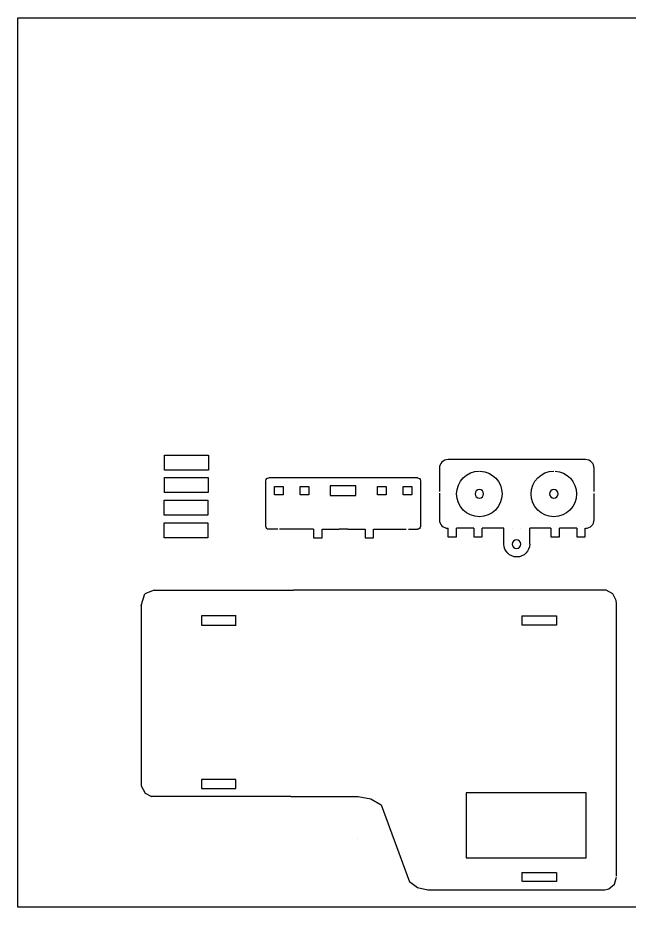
# Model space of a CAD drawing. Extents: x -729 to -216, y 209 to 519.
# Drawn here: x -729.2 to -515.9, y 208.9 to 519.1 of the extents above; entities that cross this region are included whole.
import ezdxf

# ---------------------------------------------------------------- set-up
doc = ezdxf.new("R2010")
doc.units = 0
doc.header["$MEASUREMENT"] = 0
doc.layers.get('0').update_dxf_attribs({"linetype": 'CONTINUOUS'})
doc.layers.add('LAYER_1', color=7, linetype='CONTINUOUS')

# ---------------------------------------------------------------- blocks, each defined once
blk = doc.blocks.new('BLOCK_1649')
at = {"layer": 'LAYER_1', "color": 7}
blk.add_lwpolyline([(-234.21, 79.84), (-240.19, 79.84)], dxfattribs=at)
blk = doc.blocks.new('BLOCK_1650')
at = {"layer": 'LAYER_1', "color": 7}
blk.add_lwpolyline([(-223.67, 79.84), (-231.21, 79.84)], dxfattribs=at)
blk = doc.blocks.new('BLOCK_1651')
at = {"layer": 'LAYER_1', "color": 7}
blk.add_lwpolyline([(-207.26, 79.84), (-214.68, 79.84)], dxfattribs=at)
blk = doc.blocks.new('BLOCK_1652')
at = {"layer": 'LAYER_1', "color": 7}
blk.add_lwpolyline([(-198.28, 79.84), (-204.27, 79.84)], dxfattribs=at)
blk = doc.blocks.new('BLOCK_1653')
at = {"layer": 'LAYER_1', "color": 7}
blk.add_lwpolyline([(-220.74, 79.84), (-220.74, 79.84)], dxfattribs=at)
blk = doc.blocks.new('BLOCK_1654')
at = {"layer": 'LAYER_1', "color": 7}
blk.add_lwpolyline([(-217.74, 79.84), (-217.74, 79.84)], dxfattribs=at)
blk = doc.blocks.new('BLOCK_1655')
at = {"layer": 'LAYER_1', "color": 7}
blk.add_lwpolyline([(-231.21, 76.85), (-231.21, 76.85)], dxfattribs=at)
blk = doc.blocks.new('BLOCK_1656')
at = {"layer": 'LAYER_1', "color": 7}
blk.add_lwpolyline([(-234.21, 76.85), (-231.21, 76.85)], dxfattribs=at)
blk = doc.blocks.new('BLOCK_1657')
at = {"layer": 'LAYER_1', "color": 7}
blk.add_lwpolyline([(-234.21, 76.85), (-234.21, 76.85)], dxfattribs=at)
blk = doc.blocks.new('BLOCK_1658')
at = {"layer": 'LAYER_1', "color": 7}
blk.add_lwpolyline([(-243.19, 79.84), (-243.19, 79.84)], dxfattribs=at)
blk = doc.blocks.new('BLOCK_1659')
at = {"layer": 'LAYER_1', "color": 7}
blk.add_lwpolyline([(-240.19, 79.84), (-240.19, 79.84)], dxfattribs=at)
blk = doc.blocks.new('BLOCK_1660')
at = {"layer": 'LAYER_1', "color": 7}
blk.add_lwpolyline([(-240.19, 76.85), (-240.19, 79.84)], dxfattribs=at)
blk = doc.blocks.new('BLOCK_1661')
at = {"layer": 'LAYER_1', "color": 7}
blk.add_lwpolyline([(-243.19, 76.85), (-240.19, 76.85)], dxfattribs=at)
blk = doc.blocks.new('BLOCK_1662')
at = {"layer": 'LAYER_1', "color": 7}
blk.add_lwpolyline([(-243.19, 79.84), (-243.19, 76.85)], dxfattribs=at)
blk = doc.blocks.new('BLOCK_1663')
at = {"layer": 'LAYER_1', "color": 7}
blk.add_lwpolyline([(-234.21, 79.84), (-234.21, 79.84)], dxfattribs=at)
blk = doc.blocks.new('BLOCK_1664')
at = {"layer": 'LAYER_1', "color": 7}
blk.add_lwpolyline([(-231.21, 79.84), (-231.21, 79.84)], dxfattribs=at)
blk = doc.blocks.new('BLOCK_1665')
at = {"layer": 'LAYER_1', "color": 7}
blk.add_lwpolyline([(-231.21, 76.85), (-231.21, 79.84)], dxfattribs=at)
blk = doc.blocks.new('BLOCK_1666')
at = {"layer": 'LAYER_1', "color": 7}
blk.add_lwpolyline([(-234.21, 79.84), (-234.21, 76.85)], dxfattribs=at)
blk = doc.blocks.new('BLOCK_1667')
at = {"layer": 'LAYER_1', "color": 7}
blk.add_lwpolyline([(-198.28, 79.84), (-198.28, 79.84)], dxfattribs=at)
blk = doc.blocks.new('BLOCK_1668')
at = {"layer": 'LAYER_1', "color": 7}
blk.add_lwpolyline([(-195.29, 79.84), (-195.29, 79.84)], dxfattribs=at)
blk = doc.blocks.new('BLOCK_1669')
at = {"layer": 'LAYER_1', "color": 7}
blk.add_lwpolyline([(-195.29, 76.85), (-195.29, 79.84)], dxfattribs=at)
blk = doc.blocks.new('BLOCK_1670')
at = {"layer": 'LAYER_1', "color": 7}
blk.add_lwpolyline([(-198.28, 76.85), (-195.29, 76.85)], dxfattribs=at)
blk = doc.blocks.new('BLOCK_1671')
at = {"layer": 'LAYER_1', "color": 7}
blk.add_lwpolyline([(-198.28, 79.84), (-198.28, 76.85)], dxfattribs=at)
blk = doc.blocks.new('BLOCK_1672')
at = {"layer": 'LAYER_1', "color": 7}
blk.add_lwpolyline([(-204.27, 76.85), (-204.27, 76.85)], dxfattribs=at)
blk = doc.blocks.new('BLOCK_1673')
at = {"layer": 'LAYER_1', "color": 7}
blk.add_lwpolyline([(-207.26, 76.85), (-204.27, 76.85)], dxfattribs=at)
blk = doc.blocks.new('BLOCK_1674')
at = {"layer": 'LAYER_1', "color": 7}
blk.add_lwpolyline([(-207.26, 76.85), (-207.26, 76.85)], dxfattribs=at)
blk = doc.blocks.new('BLOCK_1675')
at = {"layer": 'LAYER_1', "color": 7}
blk.add_lwpolyline([(-207.26, 79.84), (-207.26, 79.84)], dxfattribs=at)
blk = doc.blocks.new('BLOCK_1676')
at = {"layer": 'LAYER_1', "color": 7}
blk.add_lwpolyline([(-204.27, 79.84), (-204.27, 79.84)], dxfattribs=at)
blk = doc.blocks.new('BLOCK_1677')
at = {"layer": 'LAYER_1', "color": 7}
blk.add_lwpolyline([(-204.27, 76.85), (-204.27, 79.84)], dxfattribs=at)
blk = doc.blocks.new('BLOCK_1678')
at = {"layer": 'LAYER_1', "color": 7}
blk.add_lwpolyline([(-207.26, 79.84), (-207.26, 76.85)], dxfattribs=at)
blk = doc.blocks.new('BLOCK_1679')
at = {"layer": 'LAYER_1', "color": 7}
blk.add_open_spline([(-214.68, 74.35), (-214.68, 71.86), (-216.69, 69.85), (-219.17, 69.85), (-221.66, 69.85), (-223.67, 71.86), (-223.67, 74.35)], degree=3, knots=[0, 0, 0, 0, 1, 1, 1, 2, 2, 2, 2], dxfattribs=at)
blk = doc.blocks.new('BLOCK_1680')
at = {"layer": 'LAYER_1', "color": 7}
blk.add_open_spline([(-217.74, 74.35), (-217.74, 73.52), (-218.41, 72.85), (-219.24, 72.85), (-220.07, 72.85), (-220.74, 73.52), (-220.74, 74.35), (-220.74, 75.17), (-220.07, 75.85), (-219.24, 75.85), (-218.41, 75.85), (-217.74, 75.17), (-217.74, 74.35)], degree=3, knots=[0, 0, 0, 0, 1, 1, 1, 2, 2, 2, 3, 3, 3, 4, 4, 4, 4], dxfattribs=at)
blk = doc.blocks.new('BLOCK_1681')
at = {"layer": 'LAYER_1', "color": 7}
blk.add_lwpolyline([(-223.67, 74.35), (-223.67, 79.84)], dxfattribs=at)
blk = doc.blocks.new('BLOCK_1682')
at = {"layer": 'LAYER_1', "color": 7}
blk.add_lwpolyline([(-214.68, 74.35), (-214.68, 79.84)], dxfattribs=at)
blk = doc.blocks.new('BLOCK_1683')
at = {"layer": 'LAYER_1', "color": 7}
blk.add_open_spline([(-231.92, 99.76), (-227.68, 99.6), (-224.3, 96.11), (-224.3, 91.83), (-224.3, 87.45), (-227.85, 83.9), (-232.23, 83.9), (-236.61, 83.9), (-240.17, 87.45), (-240.17, 91.83), (-240.17, 96.22), (-236.61, 99.77), (-232.23, 99.77)], degree=3, knots=[0, 0, 0, 0, 1, 1, 1, 2, 2, 2, 3, 3, 3, 4, 4, 4, 4], dxfattribs=at)
blk = doc.blocks.new('BLOCK_1684')
at = {"layer": 'LAYER_1', "color": 7}
blk.add_open_spline([(-205.81, 99.76), (-201.63, 99.53), (-198.31, 96.07), (-198.31, 91.83), (-198.31, 87.45), (-201.86, 83.9), (-206.25, 83.9), (-210.63, 83.9), (-214.18, 87.45), (-214.18, 91.83), (-214.18, 96.22), (-210.63, 99.77), (-206.25, 99.77)], degree=3, knots=[0, 0, 0, 0, 1, 1, 1, 2, 2, 2, 3, 3, 3, 4, 4, 4, 4], dxfattribs=at)
blk = doc.blocks.new('BLOCK_1685')
at = {"layer": 'LAYER_1', "color": 7}
blk.add_open_spline([(-246.16, 92.12), (-246.16, 92.12), (-246.16, 82.84), (-246.16, 82.84), (-246.16, 81.19), (-244.81, 79.84), (-243.16, 79.84)], degree=3, knots=[0, 0, 0, 0, 1, 1, 1, 2, 2, 2, 2], dxfattribs=at)
blk = doc.blocks.new('BLOCK_1686')
at = {"layer": 'LAYER_1', "color": 7}
blk.add_open_spline([(-192.19, 92.68), (-192.19, 92.68), (-192.19, 100.83), (-192.19, 100.83), (-192.19, 102.48), (-193.54, 103.83), (-195.19, 103.83), (-195.19, 103.83), (-243.16, 103.83), (-243.16, 103.83), (-244.81, 103.83), (-246.16, 102.48), (-246.16, 100.83), (-246.16, 100.83), (-246.16, 92.71), (-246.16, 92.71)], degree=3, knots=[0, 0, 0, 0, 1, 1, 1, 2, 2, 2, 3, 3, 3, 4, 4, 4, 5, 5, 5, 5], dxfattribs=at)
blk = doc.blocks.new('BLOCK_1687')
at = {"layer": 'LAYER_1', "color": 7}
blk.add_open_spline([(-195.19, 79.84), (-193.54, 79.84), (-192.19, 81.19), (-192.19, 82.84), (-192.19, 82.84), (-192.19, 91.97), (-192.19, 91.97)], degree=3, knots=[0, 0, 0, 0, 1, 1, 1, 2, 2, 2, 2], dxfattribs=at)
blk = doc.blocks.new('BLOCK_1688')
at = {"layer": 'LAYER_1', "color": 7}
blk.add_open_spline([(-230.73, 91.83), (-230.73, 91), (-231.4, 90.33), (-232.23, 90.33), (-233.06, 90.33), (-233.73, 91), (-233.73, 91.83), (-233.73, 92.66), (-233.06, 93.33), (-232.23, 93.33), (-231.4, 93.33), (-230.73, 92.66), (-230.73, 91.83)], degree=3, knots=[0, 0, 0, 0, 1, 1, 1, 2, 2, 2, 3, 3, 3, 4, 4, 4, 4], dxfattribs=at)
blk = doc.blocks.new('BLOCK_1689')
at = {"layer": 'LAYER_1', "color": 7}
blk.add_open_spline([(-204.75, 91.83), (-204.75, 91), (-205.42, 90.33), (-206.25, 90.33), (-207.08, 90.33), (-207.75, 91), (-207.75, 91.83), (-207.75, 92.66), (-207.08, 93.33), (-206.25, 93.33), (-205.42, 93.33), (-204.75, 92.66), (-204.75, 91.83)], degree=3, knots=[0, 0, 0, 0, 1, 1, 1, 2, 2, 2, 3, 3, 3, 4, 4, 4, 4], dxfattribs=at)
blk = doc.blocks.new('BLOCK_1700')
at = {"layer": 'LAYER_1', "color": 7}
blk.add_lwpolyline([(-256.91, 79.49), (-253.81, 79.49)], dxfattribs=at)
blk = doc.blocks.new('BLOCK_1701')
at = {"layer": 'LAYER_1', "color": 7}
blk.add_lwpolyline([(-269.12, 79.49), (-257.74, 79.49)], dxfattribs=at)
blk = doc.blocks.new('BLOCK_1702')
at = {"layer": 'LAYER_1', "color": 7}
blk.add_lwpolyline([(-267.78, 91.47), (-267.78, 91.47)], dxfattribs=at)
blk = doc.blocks.new('BLOCK_1703')
at = {"layer": 'LAYER_1', "color": 7}
blk.add_lwpolyline([(-264.79, 91.47), (-267.78, 91.47)], dxfattribs=at)
blk = doc.blocks.new('BLOCK_1704')
at = {"layer": 'LAYER_1', "color": 7}
blk.add_lwpolyline([(-264.79, 91.47), (-264.79, 91.47)], dxfattribs=at)
blk = doc.blocks.new('BLOCK_1705')
at = {"layer": 'LAYER_1', "color": 7}
blk.add_lwpolyline([(-258.8, 94.46), (-255.81, 94.46)], dxfattribs=at)
blk = doc.blocks.new('BLOCK_1706')
at = {"layer": 'LAYER_1', "color": 7}
blk.add_lwpolyline([(-258.8, 91.47), (-258.8, 94.46)], dxfattribs=at)
blk = doc.blocks.new('BLOCK_1707')
at = {"layer": 'LAYER_1', "color": 7}
blk.add_lwpolyline([(-255.81, 91.47), (-258.8, 91.47)], dxfattribs=at)
blk = doc.blocks.new('BLOCK_1708')
at = {"layer": 'LAYER_1', "color": 7}
blk.add_lwpolyline([(-255.81, 94.46), (-255.81, 91.47)], dxfattribs=at)
blk = doc.blocks.new('BLOCK_1709')
at = {"layer": 'LAYER_1', "color": 7}
blk.add_lwpolyline([(-267.78, 94.46), (-264.79, 94.46)], dxfattribs=at)
blk = doc.blocks.new('BLOCK_1710')
at = {"layer": 'LAYER_1', "color": 7}
blk.add_lwpolyline([(-267.78, 91.47), (-267.78, 94.46)], dxfattribs=at)
blk = doc.blocks.new('BLOCK_1711')
at = {"layer": 'LAYER_1', "color": 7}
blk.add_lwpolyline([(-264.79, 94.46), (-264.79, 91.47)], dxfattribs=at)
blk = doc.blocks.new('BLOCK_1712')
at = {"layer": 'LAYER_1', "color": 7}
blk.add_lwpolyline([(-287.08, 79.49), (-281.09, 79.49)], dxfattribs=at)
blk = doc.blocks.new('BLOCK_1741')
at = {"layer": 'LAYER_1', "color": 7}
blk.add_lwpolyline([(-287.08, 76.5), (-287.08, 79.49)], dxfattribs=at)
blk = doc.blocks.new('BLOCK_1742')
at = {"layer": 'LAYER_1', "color": 7}
blk.add_lwpolyline([(-290.08, 76.5), (-287.08, 76.5)], dxfattribs=at)
blk = doc.blocks.new('BLOCK_1743')
at = {"layer": 'LAYER_1', "color": 7}
blk.add_lwpolyline([(-290.08, 79.49), (-290.08, 76.5)], dxfattribs=at)
blk = doc.blocks.new('BLOCK_1744')
at = {"layer": 'LAYER_1', "color": 7}
blk.add_lwpolyline([(-269.12, 76.5), (-269.12, 79.49)], dxfattribs=at)
blk = doc.blocks.new('BLOCK_1745')
at = {"layer": 'LAYER_1', "color": 7}
blk.add_lwpolyline([(-272.11, 76.5), (-269.12, 76.5)], dxfattribs=at)
blk = doc.blocks.new('BLOCK_1746')
at = {"layer": 'LAYER_1', "color": 7}
blk.add_lwpolyline([(-272.11, 79.49), (-272.11, 76.5)], dxfattribs=at)
blk = doc.blocks.new('BLOCK_1747')
at = {"layer": 'LAYER_1', "color": 7}
blk.add_lwpolyline([(-290.08, 79.49), (-290.08, 79.49)], dxfattribs=at)
blk = doc.blocks.new('BLOCK_1748')
at = {"layer": 'LAYER_1', "color": 7}
blk.add_lwpolyline([(-278.1, 79.49), (-272.11, 79.49)], dxfattribs=at)
blk = doc.blocks.new('BLOCK_1749')
at = {"layer": 'LAYER_1', "color": 7}
blk.add_open_spline([(-252.81, 80.49), (-252.81, 79.94), (-253.26, 79.49), (-253.81, 79.49)], degree=3, dxfattribs=at)
blk = doc.blocks.new('BLOCK_1750')
at = {"layer": 'LAYER_1', "color": 7}
blk.add_open_spline([(-253.81, 97.45), (-253.26, 97.45), (-252.81, 97.01), (-252.81, 96.45)], degree=3, dxfattribs=at)
blk = doc.blocks.new('BLOCK_1751')
at = {"layer": 'LAYER_1', "color": 7}
blk.add_lwpolyline([(-252.81, 96.45), (-252.81, 80.49)], dxfattribs=at)
blk = doc.blocks.new('BLOCK_1752')
at = {"layer": 'LAYER_1', "color": 7}
blk.add_lwpolyline([(-253.81, 97.45), (-305.7, 97.45)], dxfattribs=at)
blk = doc.blocks.new('BLOCK_1753')
at = {"layer": 'LAYER_1', "color": 7}
blk.add_lwpolyline([(-303.7, 94.46), (-300.71, 94.46)], dxfattribs=at)
blk = doc.blocks.new('BLOCK_1754')
at = {"layer": 'LAYER_1', "color": 7}
blk.add_lwpolyline([(-303.7, 91.47), (-303.7, 94.46)], dxfattribs=at)
blk = doc.blocks.new('BLOCK_1755')
at = {"layer": 'LAYER_1', "color": 7}
blk.add_lwpolyline([(-300.71, 91.47), (-303.7, 91.47)], dxfattribs=at)
blk = doc.blocks.new('BLOCK_1756')
at = {"layer": 'LAYER_1', "color": 7}
blk.add_lwpolyline([(-300.71, 94.46), (-300.71, 91.47)], dxfattribs=at)
blk = doc.blocks.new('BLOCK_1757')
at = {"layer": 'LAYER_1', "color": 7}
blk.add_lwpolyline([(-294.72, 91.47), (-294.72, 91.47)], dxfattribs=at)
blk = doc.blocks.new('BLOCK_1758')
at = {"layer": 'LAYER_1', "color": 7}
blk.add_lwpolyline([(-291.73, 91.47), (-294.72, 91.47)], dxfattribs=at)
blk = doc.blocks.new('BLOCK_1759')
at = {"layer": 'LAYER_1', "color": 7}
blk.add_lwpolyline([(-291.73, 91.47), (-291.73, 91.47)], dxfattribs=at)
blk = doc.blocks.new('BLOCK_1760')
at = {"layer": 'LAYER_1', "color": 7}
blk.add_lwpolyline([(-294.72, 94.46), (-291.73, 94.46)], dxfattribs=at)
blk = doc.blocks.new('BLOCK_1761')
at = {"layer": 'LAYER_1', "color": 7}
blk.add_lwpolyline([(-294.72, 91.47), (-294.72, 94.46)], dxfattribs=at)
blk = doc.blocks.new('BLOCK_1762')
at = {"layer": 'LAYER_1', "color": 7}
blk.add_lwpolyline([(-291.73, 94.46), (-291.73, 91.47)], dxfattribs=at)
blk = doc.blocks.new('BLOCK_1763')
at = {"layer": 'LAYER_1', "color": 7}
blk.add_lwpolyline([(-302.54, 79.49), (-305.7, 79.49)], dxfattribs=at)
blk = doc.blocks.new('BLOCK_1764')
at = {"layer": 'LAYER_1', "color": 7}
blk.add_lwpolyline([(-290.08, 79.49), (-301.95, 79.49)], dxfattribs=at)
blk = doc.blocks.new('BLOCK_1765')
at = {"layer": 'LAYER_1', "color": 7}
blk.add_open_spline([(-306.7, 96.45), (-306.7, 97.01), (-306.25, 97.45), (-305.7, 97.45)], degree=3, dxfattribs=at)
blk = doc.blocks.new('BLOCK_1766')
at = {"layer": 'LAYER_1', "color": 7}
blk.add_open_spline([(-305.7, 79.49), (-306.25, 79.49), (-306.7, 79.94), (-306.7, 80.49)], degree=3, dxfattribs=at)
blk = doc.blocks.new('BLOCK_1767')
at = {"layer": 'LAYER_1', "color": 7}
blk.add_lwpolyline([(-306.7, 80.49), (-306.7, 96.45)], dxfattribs=at)
blk = doc.blocks.new('BLOCK_1768')
at = {"layer": 'LAYER_1', "color": 7}
blk.add_lwpolyline([(-284.27, 91.31), (-275.28, 91.31), (-275.28, 94.61), (-284.27, 94.61), (-284.27, 91.31)], dxfattribs=at)
blk = doc.blocks.new('BLOCK_1769')
at = {"layer": 'LAYER_1', "color": 7}
blk.add_lwpolyline([(-278.1, 79.49), (-281.09, 79.49)], dxfattribs=at)
blk = doc.blocks.new('BLOCK_1648')
at = {"layer": 'LAYER_1'}
for name in ['BLOCK_1686', 'BLOCK_1683', 'BLOCK_1684', 'BLOCK_1765', 'BLOCK_1767', 'BLOCK_1752', 'BLOCK_1750', 'BLOCK_1751', 'BLOCK_1753', 'BLOCK_1754', 'BLOCK_1756', 'BLOCK_1760', 'BLOCK_1761', 'BLOCK_1762', 'BLOCK_1768', 'BLOCK_1709', 'BLOCK_1710', 'BLOCK_1711', 'BLOCK_1705', 'BLOCK_1706', 'BLOCK_1708', 'BLOCK_1688', 'BLOCK_1689', 'BLOCK_1755', 'BLOCK_1757', 'BLOCK_1758', 'BLOCK_1759', 'BLOCK_1702', 'BLOCK_1703', 'BLOCK_1704', 'BLOCK_1707', 'BLOCK_1685', 'BLOCK_1687', 'BLOCK_1766', 'BLOCK_1763', 'BLOCK_1764', 'BLOCK_1743', 'BLOCK_1747', 'BLOCK_1712', 'BLOCK_1741', 'BLOCK_1769', 'BLOCK_1748', 'BLOCK_1746', 'BLOCK_1701', 'BLOCK_1744', 'BLOCK_1700', 'BLOCK_1749', 'BLOCK_1658', 'BLOCK_1662', 'BLOCK_1649', 'BLOCK_1659', 'BLOCK_1660', 'BLOCK_1663', 'BLOCK_1666', 'BLOCK_1650', 'BLOCK_1664', 'BLOCK_1665', 'BLOCK_1681', 'BLOCK_1653', 'BLOCK_1654', 'BLOCK_1651', 'BLOCK_1682', 'BLOCK_1675', 'BLOCK_1678', 'BLOCK_1652', 'BLOCK_1676', 'BLOCK_1677', 'BLOCK_1667', 'BLOCK_1671', 'BLOCK_1668', 'BLOCK_1669', 'BLOCK_1742', 'BLOCK_1745', 'BLOCK_1661', 'BLOCK_1656', 'BLOCK_1657', 'BLOCK_1655', 'BLOCK_1680', 'BLOCK_1673', 'BLOCK_1674', 'BLOCK_1672', 'BLOCK_1670', 'BLOCK_1679']:
    blk.add_blockref(name, (0, 0), dxfattribs=at)
blk = doc.blocks.new('BLOCK_608')
at = {"layer": 'LAYER_1', "color": 7}
blk.add_lwpolyline([(-401.3, -44.13), (-389.43, -44.13)], dxfattribs=at)
blk = doc.blocks.new('BLOCK_609')
at = {"layer": 'LAYER_1', "color": 7}
blk.add_lwpolyline([(-389.44, -44.13), (-389.44, -40.98)], dxfattribs=at)
blk = doc.blocks.new('BLOCK_610')
at = {"layer": 'LAYER_1', "color": 7}
blk.add_lwpolyline([(-389.43, -40.98), (-401.3, -40.98)], dxfattribs=at)
blk = doc.blocks.new('BLOCK_615')
at = {"layer": 'LAYER_1', "color": 7}
blk.add_lwpolyline([(-401.42, -40.98), (-401.42, -44.13)], dxfattribs=at)
blk = doc.blocks.new('BLOCK_657')
at = {"layer": 'LAYER_1', "color": 7}
blk.add_lwpolyline([(-332.14, -29.09), (-332.14, -29.09)], dxfattribs=at)
blk = doc.blocks.new('BLOCK_682')
at = {"layer": 'LAYER_1', "color": 7}
blk.add_lwpolyline([(-401.51, 0.81), (-389.43, 0.81)], dxfattribs=at)
blk = doc.blocks.new('BLOCK_683')
at = {"layer": 'LAYER_1', "color": 7}
blk.add_lwpolyline([(-389.44, 0.81), (-389.44, 3.96)], dxfattribs=at)
blk = doc.blocks.new('BLOCK_684')
at = {"layer": 'LAYER_1', "color": 7}
blk.add_lwpolyline([(-389.43, 3.96), (-401.51, 3.96)], dxfattribs=at)
blk = doc.blocks.new('BLOCK_685')
at = {"layer": 'LAYER_1', "color": 7}
blk.add_lwpolyline([(-401.42, 3.96), (-401.42, 0.81)], dxfattribs=at)
blk = doc.blocks.new('BLOCK_725')
at = {"layer": 'LAYER_1', "color": 7}
blk.add_lwpolyline([(-338.21, -26.16), (-338.21, -23.01)], dxfattribs=at)
blk = doc.blocks.new('BLOCK_732')
at = {"layer": 'LAYER_1', "color": 7}
blk.add_lwpolyline([(-338.21, -23.01), (-326.22, -23.01)], dxfattribs=at)
blk = doc.blocks.new('BLOCK_737')
at = {"layer": 'LAYER_1', "color": 7}
blk.add_lwpolyline([(-326.22, -26.16), (-338.21, -26.16)], dxfattribs=at)
blk = doc.blocks.new('BLOCK_740')
at = {"layer": 'LAYER_1', "color": 7}
blk.add_lwpolyline([(-326.22, -23.01), (-326.22, -26.16)], dxfattribs=at)
blk = doc.blocks.new('BLOCK_748')
at = {"layer": 'LAYER_1', "color": 7}
blk.add_lwpolyline([(-338.21, 0.81), (-338.21, 3.97)], dxfattribs=at)
blk = doc.blocks.new('BLOCK_749')
at = {"layer": 'LAYER_1', "color": 7}
blk.add_lwpolyline([(-338.32, 3.97), (-326.22, 3.97)], dxfattribs=at)
blk = doc.blocks.new('BLOCK_750')
at = {"layer": 'LAYER_1', "color": 7}
blk.add_lwpolyline([(-326.22, 3.97), (-326.22, 0.81)], dxfattribs=at)
blk = doc.blocks.new('BLOCK_751')
at = {"layer": 'LAYER_1', "color": 7}
blk.add_lwpolyline([(-326.22, 0.81), (-338.32, 0.81)], dxfattribs=at)
blk = doc.blocks.new('BLOCK_756')
at = {"layer": 'LAYER_1', "color": 7}
blk.add_lwpolyline([(-369.9, -35.92), (-411.85, -35.92), (-411.85, -13.24), (-369.9, -13.24), (-369.9, -35.92)], dxfattribs=at)

msp = doc.modelspace()

# ---------------------------------------------------------------- linework, layer by layer
for p, q in [((-681.67, 319.53), (-684.88, 318.21)), ((-681.64, 319.53), (-633.02, 319.53)), ((-525.56, 319.53), (-633.04, 319.53)), ((-523.94, 319.44), (-525.56, 319.53)), ((-686.17, 314.19), (-684.88, 318.22)), ((-521.65, 318.23), (-523.94, 319.44)), ((-520.44, 315.95), (-521.65, 318.23)), ((-686.17, 314.25), (-686.17, 252.45)), ((-520.34, 314.82), (-520.44, 315.95)), ((-520.34, 219.81), (-520.34, 314.82)), ((-686.18, 252.43), (-686.18, 251.22)), ((-686.17, 251.23), (-684.81, 248.72)), ((-684.81, 248.72), (-682.57, 247.51)), ((-633.94, 247.51), (-682.56, 247.51)), ((-633.94, 247.51), (-610.43, 247.51)), ((-610.43, 247.51), (-606.03, 246.69)), ((-606.03, 246.69), (-602.45, 244.59)), ((-602.45, 244.59), (-592.58, 217.74)), ((-592.58, 217.85), (-589.74, 215.81)), ((-521.09, 216.94), (-520.34, 219.45)), ((-589.74, 215.81), (-586.2, 215.02)), ((-586.2, 214.96), (-524.41, 214.96)), ((-524.41, 214.96), (-523.1, 215.31)), ((-523.1, 215.31), (-521.09, 216.94))]:
    msp.add_line(p, q)
for points in [[(-215.63, 208.94), (-729.22, 208.94), (-729.22, 519.1), (-215.63, 519.1)], [(-677.99, 366.56), (-662.75, 366.56), (-662.75, 361.3), (-677.99, 361.3)], [(-678.03, 358.76), (-662.79, 358.76), (-662.79, 353.5), (-678.03, 353.5)], [(-678.17, 350.9), (-662.93, 350.9), (-662.93, 345.64), (-678.17, 345.64)], [(-678.15, 342.96), (-662.91, 342.96), (-662.91, 337.7), (-678.15, 337.7)]]:
    msp.add_lwpolyline(points, close=True)

# ---------------------------------------------------------------- block references
at = {"layer": 'LAYER_1'}
msp.add_blockref('BLOCK_1648', (-335.98, 261.22), dxfattribs=at)
at = {"layer": 'LAYER_1', "xscale": -1}
for name, p in [('BLOCK_749', (-991.4, 306.53)), ('BLOCK_750', (-991.4, 306.53)), ('BLOCK_748', (-991.4, 306.53)), ('BLOCK_683', (-942.77, 306.53)), ('BLOCK_684', (-942.77, 306.53)), ('BLOCK_685', (-942.77, 306.53)), ('BLOCK_751', (-991.4, 306.53)), ('BLOCK_682', (-942.77, 306.53)), ('BLOCK_732', (-991.4, 276.49)), ('BLOCK_740', (-991.4, 276.49)), ('BLOCK_725', (-991.4, 276.49)), ('BLOCK_737', (-991.4, 276.49)), ('BLOCK_756', (-942.77, 262.02)), ('BLOCK_657', (-942.77, 262.02)), ('BLOCK_609', (-942.77, 262.02)), ('BLOCK_610', (-942.77, 262.02)), ('BLOCK_615', (-942.77, 262.02)), ('BLOCK_608', (-942.65, 262.02))]:
    msp.add_blockref(name, p, dxfattribs=at)

doc.saveas('drawing.dxf')
